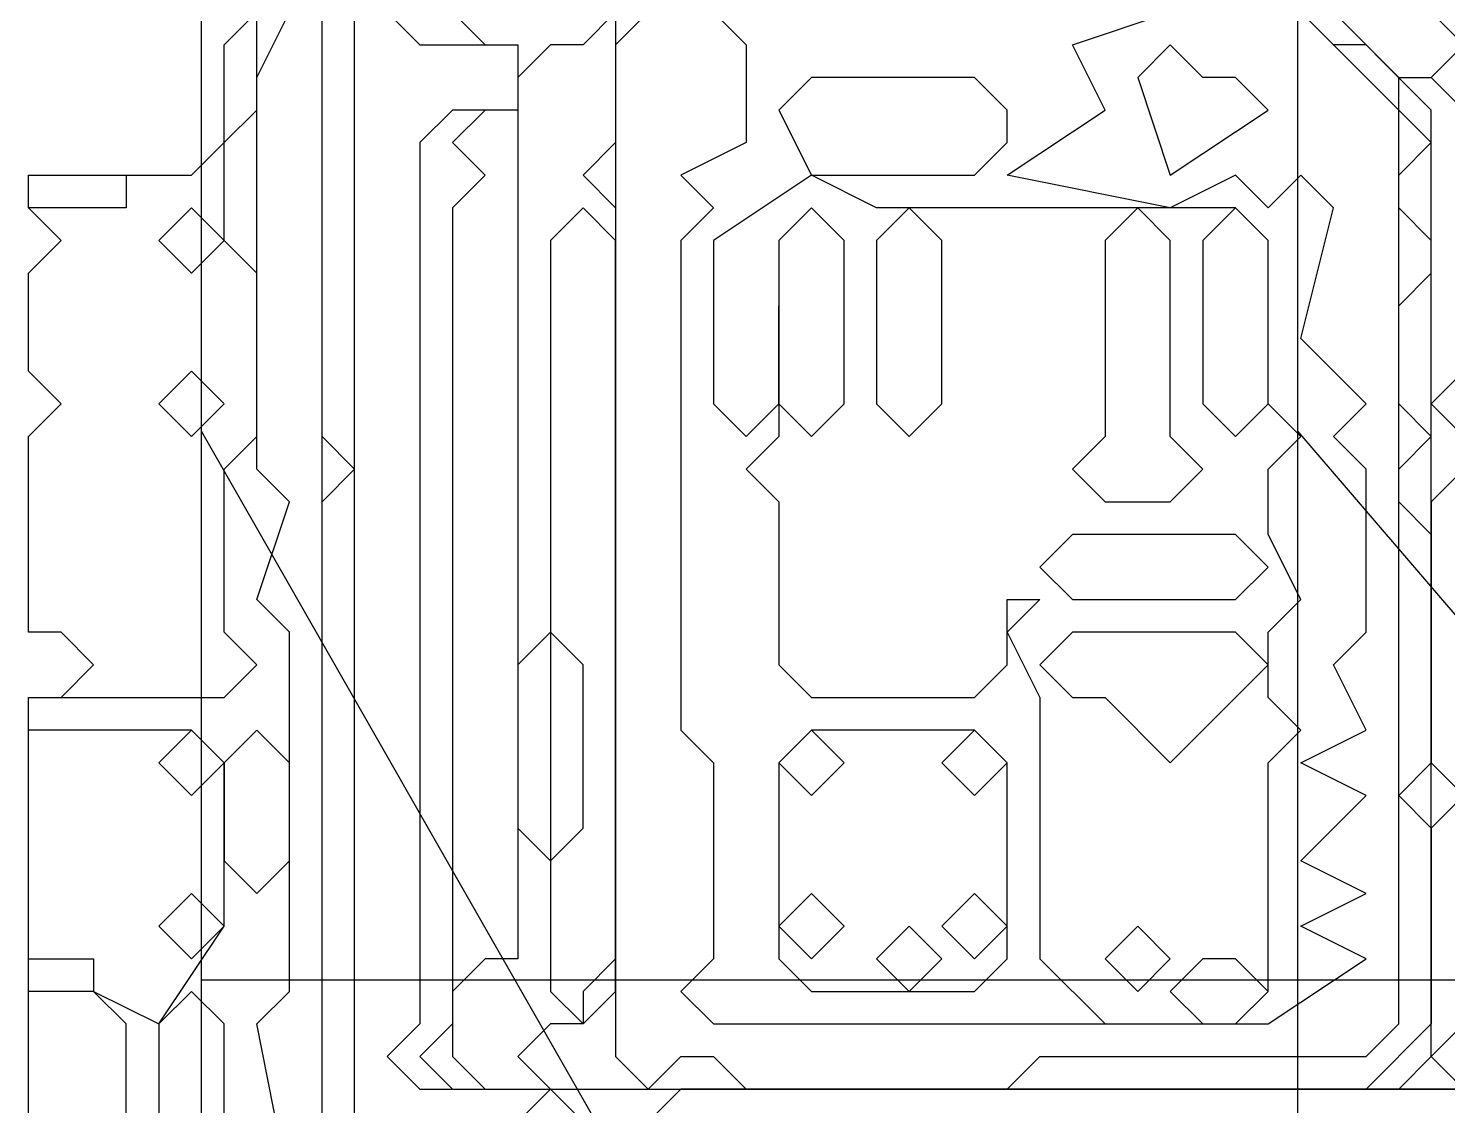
# Model space of a CAD drawing. Extents: x 46 to 224, y 52 to 151.
# Drawn here: x 46.84 to 72.73, y 77.71 to 97.35 of the extents above; entities that cross this region are included whole.
import ezdxf

# ---------------------------------------------------------------- set-up
doc = ezdxf.new("R2010")
doc.units = 0
doc.layers.add('OUTLINE', color=1, linetype='CONTINUOUS')

msp = doc.modelspace()

# ---------------------------------------------------------------- linework, layer by layer
for p, q in [((52.196, 56.5754), (52.196, 132.1707)), ((52.196, 66.0992), (52.196, 132.1707)), ((52.7913, 55.9802), (52.7913, 132.1707)), ((52.7913, 56.5754), (52.7913, 132.1707)), ((52.7913, 56.5754), (52.7913, 132.1707)), ((52.7913, 55.9802), (52.7913, 131.5754)), ((52.7913, 55.9802), (52.7913, 131.5754)), ((52.196, 66.0992), (52.196, 121.4564)), ((52.196, 89.9088), (52.196, 104.7897)), ((70.6484, 97.0516), (66.4818, 101.2183)), ((61.1246, 100.623), (57.5532, 97.0516)), ((70.6484, 97.0516), (67.077, 100.623)), ((72.4341, 95.2659), (67.6722, 100.0278)), ((72.4341, 95.8611), (68.8627, 99.4326)), ((72.4341, 95.8611), (69.4579, 98.8373)), ((71.8389, 95.8611), (69.4579, 98.2421)), ((50.4103, 97.0516), (51.0056, 97.6468)), ((51.0056, 96.4564), (51.6008, 97.6468)), ((51.0056, 96.4564), (51.6008, 97.6468)), ((51.0056, 95.8611), (51.0056, 97.6468)), ((53.3865, 97.6468), (53.9818, 97.0516)), ((53.3865, 97.6468), (53.9818, 97.0516)), ((54.577, 97.6468), (55.1722, 97.0516)), ((57.5532, 97.6468), (56.9579, 97.0516)), ((57.5532, 97.6468), (56.9579, 97.0516)), ((57.5532, 97.6468), (57.5532, 95.2659)), ((57.5532, 97.6468), (57.5532, 78.5992)), ((57.5532, 97.6468), (57.5532, 78.5992)), ((59.3389, 97.6468), (59.9341, 97.0516)), ((59.3389, 97.6468), (59.9341, 97.0516)), ((65.8865, 97.0516), (67.6722, 97.6468)), ((65.8865, 97.0516), (67.6722, 97.6468)), ((70.6484, 97.6468), (71.8389, 96.4564)), ((72.4341, 95.8611), (70.6484, 97.6468)), ((72.4341, 95.8611), (70.6484, 97.6468)), ((72.4341, 97.6468), (73.0294, 97.0516)), ((50.4103, 95.2659), (50.4103, 97.0516)), ((53.9818, 97.0516), (55.7675, 97.0516)), ((53.9818, 97.0516), (55.7675, 97.0516)), ((55.1722, 97.0516), (55.7675, 97.0516)), ((55.7675, 97.0516), (55.7675, 95.8611)), ((55.7675, 97.0516), (55.7675, 95.8611)), ((55.7675, 97.0516), (55.7675, 95.8611)), ((56.3627, 97.0516), (55.7675, 96.4564)), ((56.3627, 97.0516), (55.7675, 96.4564)), ((56.9579, 97.0516), (56.3627, 97.0516)), ((56.9579, 97.0516), (56.3627, 97.0516)), ((57.5532, 97.0516), (57.5532, 78.5992)), ((59.9341, 97.0516), (59.9341, 95.2659)), ((59.9341, 97.0516), (59.9341, 95.2659)), ((66.4818, 95.8611), (65.8865, 97.0516)), ((66.4818, 95.8611), (65.8865, 97.0516)), ((67.6722, 97.0516), (67.077, 96.4564)), ((67.6722, 97.0516), (67.077, 96.4564)), ((68.2675, 96.4564), (67.6722, 97.0516)), ((68.2675, 96.4564), (67.6722, 97.0516)), ((71.2437, 97.0516), (70.6484, 97.0516)), ((71.2437, 97.0516), (70.6484, 97.0516)), ((72.4341, 95.8611), (71.2437, 97.0516)), ((71.8389, 96.4564), (71.2437, 97.0516)), ((72.4341, 96.4564), (73.0294, 97.0516)), ((73.0294, 97.0516), (72.4341, 96.4564)), ((51.0056, 89.3135), (51.0056, 96.4564)), ((51.0056, 89.3135), (51.0056, 96.4564)), ((55.7675, 96.4564), (55.7675, 80.3849)), ((55.7675, 96.4564), (55.7675, 80.3849)), ((61.1246, 96.4564), (60.5294, 95.8611)), ((64.1008, 96.4564), (61.1246, 96.4564)), ((64.696, 95.8611), (64.1008, 96.4564)), ((67.077, 96.4564), (67.6722, 94.6707)), ((67.077, 96.4564), (67.6722, 94.6707)), ((68.8627, 96.4564), (68.2675, 96.4564)), ((68.8627, 96.4564), (68.2675, 96.4564)), ((69.4579, 95.8611), (68.8627, 96.4564)), ((69.4579, 95.8611), (68.8627, 96.4564)), ((71.8389, 96.4564), (72.4341, 96.4564)), ((71.8389, 95.8611), (71.8389, 96.4564)), ((72.4341, 96.4564), (73.0294, 95.8611)), ((50.4103, 95.2659), (51.0056, 95.8611)), ((54.577, 95.8611), (53.9818, 95.2659)), ((54.577, 95.8611), (53.9818, 95.2659)), ((55.7675, 95.8611), (54.577, 95.8611)), ((55.7675, 95.8611), (54.577, 95.8611)), ((55.1722, 95.8611), (54.577, 95.2659)), ((55.7675, 95.8611), (55.1722, 95.8611)), ((60.5294, 95.8611), (61.1246, 94.6707)), ((64.696, 94.6707), (66.4818, 95.8611)), ((64.696, 94.6707), (66.4818, 95.8611)), ((64.696, 95.2659), (64.696, 95.8611)), ((67.6722, 94.6707), (69.4579, 95.8611)), ((67.6722, 94.6707), (69.4579, 95.8611)), ((72.4341, 95.2659), (71.8389, 95.8611)), ((71.8389, 79.1945), (71.8389, 95.8611)), ((72.4341, 78.5992), (72.4341, 95.8611)), ((72.4341, 79.1945), (72.4341, 95.8611)), ((72.4341, 78.5992), (72.4341, 95.8611)), ((72.4341, 78.5992), (72.4341, 95.8611)), ((72.4341, 78.5992), (72.4341, 95.8611)), ((49.8151, 94.6707), (50.4103, 95.2659)), ((50.4103, 93.4802), (50.4103, 95.2659)), ((53.9818, 95.2659), (53.9818, 79.1945)), ((53.9818, 95.2659), (53.9818, 79.1945)), ((54.577, 95.2659), (55.1722, 94.6707)), ((57.5532, 95.2659), (56.9579, 94.6707)), ((59.9341, 95.2659), (58.7437, 94.6707)), ((59.9341, 95.2659), (58.7437, 94.6707)), ((64.1008, 94.6707), (64.696, 95.2659)), ((71.8389, 94.6707), (72.4341, 95.2659)), ((72.4341, 78.5992), (72.4341, 95.2659)), ((46.8389, 94.6707), (48.6246, 94.6707)), ((46.8389, 94.0754), (46.8389, 94.6707)), ((46.8389, 94.0754), (46.8389, 94.6707)), ((46.8389, 94.6707), (49.8151, 94.6707)), ((48.6246, 94.6707), (48.6246, 94.0754)), ((55.1722, 94.6707), (54.577, 94.0754)), ((56.9579, 94.6707), (57.5532, 94.0754)), ((58.7437, 94.6707), (59.3389, 94.0754)), ((58.7437, 94.6707), (59.3389, 94.0754)), ((61.1246, 94.6707), (59.3389, 93.4802)), ((61.1246, 94.6707), (64.1008, 94.6707)), ((62.3151, 94.0754), (61.1246, 94.6707)), ((67.6722, 94.0754), (64.696, 94.6707)), ((67.6722, 94.0754), (64.696, 94.6707)), ((68.8627, 94.6707), (67.6722, 94.0754)), ((68.8627, 94.6707), (67.6722, 94.0754)), ((69.4579, 94.0754), (68.8627, 94.6707)), ((69.4579, 94.0754), (68.8627, 94.6707)), ((70.0532, 94.6707), (69.4579, 94.0754)), ((70.0532, 94.6707), (69.4579, 94.0754)), ((70.6484, 94.0754), (70.0532, 94.6707)), ((70.6484, 94.0754), (70.0532, 94.6707)), ((71.8389, 94.0754), (71.8389, 94.6707)), ((48.6246, 94.0754), (46.8389, 94.0754)), ((47.4341, 93.4802), (46.8389, 94.0754)), ((49.8151, 94.0754), (49.2198, 93.4802)), ((50.4103, 93.4802), (49.8151, 94.0754)), ((54.577, 94.0754), (54.577, 79.1945)), ((56.9579, 94.0754), (56.3627, 93.4802)), ((56.9579, 94.0754), (56.3627, 93.4802)), ((57.5532, 93.4802), (56.9579, 94.0754)), ((57.5532, 93.4802), (56.9579, 94.0754)), ((57.5532, 94.0754), (57.5532, 80.3849)), ((59.3389, 94.0754), (58.7437, 93.4802)), ((59.3389, 94.0754), (58.7437, 93.4802)), ((61.1246, 94.0754), (60.5294, 93.4802)), ((61.7198, 93.4802), (61.1246, 94.0754)), ((62.9103, 94.0754), (62.3151, 94.0754)), ((62.9103, 94.0754), (62.3151, 93.4802)), ((68.8627, 94.0754), (62.9103, 94.0754)), ((63.5056, 93.4802), (62.9103, 94.0754)), ((67.077, 94.0754), (66.4818, 93.4802)), ((67.6722, 93.4802), (67.077, 94.0754)), ((68.8627, 94.0754), (68.2675, 93.4802)), ((69.4579, 93.4802), (68.8627, 94.0754)), ((69.4579, 93.4802), (68.8627, 94.0754)), ((70.0532, 91.6945), (70.6484, 94.0754)), ((70.0532, 91.6945), (70.6484, 94.0754)), ((72.4341, 93.4802), (71.8389, 94.0754)), ((46.8389, 92.8849), (47.4341, 93.4802)), ((49.2198, 93.4802), (49.8151, 92.8849)), ((49.8151, 92.8849), (50.4103, 93.4802)), ((51.0056, 92.8849), (50.4103, 93.4802)), ((56.3627, 93.4802), (56.3627, 79.7897)), ((56.3627, 93.4802), (56.3627, 79.7897)), ((57.5532, 92.8849), (57.5532, 93.4802)), ((57.5532, 92.8849), (57.5532, 93.4802)), ((58.7437, 93.4802), (58.7437, 84.5516)), ((58.7437, 93.4802), (58.7437, 84.5516)), ((59.3389, 93.4802), (59.3389, 90.504)), ((60.5294, 93.4802), (60.5294, 90.504)), ((61.7198, 92.8849), (61.7198, 93.4802)), ((62.3151, 93.4802), (62.3151, 90.504)), ((63.5056, 92.8849), (63.5056, 93.4802)), ((66.4818, 93.4802), (66.4818, 89.9088)), ((67.6722, 92.8849), (67.6722, 93.4802)), ((68.2675, 93.4802), (68.2675, 90.504)), ((69.4579, 90.504), (69.4579, 93.4802)), ((69.4579, 92.8849), (69.4579, 93.4802)), ((72.4341, 92.8849), (72.4341, 93.4802)), ((46.8389, 91.0992), (46.8389, 92.8849)), ((51.0056, 89.9088), (51.0056, 92.8849)), ((57.5532, 79.7897), (57.5532, 92.8849)), ((57.5532, 79.7897), (57.5532, 92.8849)), ((61.7198, 90.504), (61.7198, 92.8849)), ((63.5056, 90.504), (63.5056, 92.8849)), ((67.6722, 89.9088), (67.6722, 92.8849)), ((69.4579, 90.504), (69.4579, 92.8849)), ((71.8389, 92.2897), (72.4341, 92.8849)), ((60.5294, 90.504), (60.5294, 92.2897)), ((60.5294, 92.2897), (60.5294, 89.9088)), ((71.8389, 90.504), (71.8389, 92.2897)), ((71.2437, 90.504), (70.0532, 91.6945)), ((71.2437, 90.504), (70.0532, 91.6945)), ((47.4341, 90.504), (46.8389, 91.0992)), ((49.8151, 91.0992), (49.2198, 90.504)), ((50.4103, 90.504), (49.8151, 91.0992)), ((73.0294, 91.0992), (72.4341, 90.504)), ((46.8389, 89.9088), (47.4341, 90.504)), ((49.2198, 90.504), (49.8151, 89.9088)), ((49.8151, 89.9088), (50.4103, 90.504)), ((59.3389, 90.504), (59.9341, 89.9088)), ((59.9341, 89.9088), (60.5294, 90.504)), ((60.5294, 90.504), (61.1246, 89.9088)), ((61.1246, 89.9088), (61.7198, 90.504)), ((62.3151, 90.504), (62.9103, 89.9088)), ((62.9103, 89.9088), (63.5056, 90.504)), ((68.2675, 90.504), (68.8627, 89.9088)), ((68.8627, 89.9088), (69.4579, 90.504)), ((70.0532, 89.9088), (69.4579, 90.504)), ((70.6484, 89.9088), (71.2437, 90.504)), ((70.6484, 89.9088), (71.2437, 90.504)), ((72.4341, 89.9088), (71.8389, 90.504)), ((72.4341, 90.504), (73.0294, 89.9088)), ((46.8389, 86.3373), (46.8389, 89.9088)), ((50.4103, 89.3135), (51.0056, 89.9088)), ((52.7913, 89.3135), (52.196, 89.9088)), ((60.5294, 89.9088), (59.9341, 89.3135)), ((66.4818, 89.9088), (65.8865, 89.3135)), ((68.2675, 89.3135), (67.6722, 89.9088)), ((69.4579, 89.3135), (70.0532, 89.9088)), ((71.2437, 89.3135), (70.6484, 89.9088)), ((71.2437, 89.3135), (70.6484, 89.9088)), ((71.8389, 89.3135), (72.4341, 89.9088)), ((50.4103, 86.3373), (50.4103, 89.3135)), ((51.6008, 88.7183), (51.0056, 89.3135)), ((51.6008, 88.7183), (51.0056, 89.3135)), ((52.196, 88.7183), (52.7913, 89.3135)), ((59.9341, 89.3135), (60.5294, 88.7183)), ((65.8865, 89.3135), (66.4818, 88.7183)), ((67.6722, 88.7183), (68.2675, 89.3135)), ((69.4579, 88.123), (69.4579, 89.3135)), ((71.2437, 86.3373), (71.2437, 89.3135)), ((71.2437, 86.3373), (71.2437, 89.3135)), ((71.8389, 88.7183), (71.8389, 89.3135)), ((73.0294, 89.3135), (72.4341, 88.7183)), ((51.0056, 86.9326), (51.6008, 88.7183)), ((51.0056, 86.9326), (51.6008, 88.7183)), ((52.196, 56.5754), (52.196, 88.7183)), ((60.5294, 88.7183), (60.5294, 85.7421)), ((66.4818, 88.7183), (67.6722, 88.7183)), ((72.4341, 88.123), (71.8389, 88.7183)), ((72.4341, 88.7183), (72.4341, 83.9564)), ((65.8865, 88.123), (65.2913, 87.5278)), ((68.8627, 88.123), (65.8865, 88.123)), ((69.4579, 87.5278), (68.8627, 88.123)), ((70.0532, 86.9326), (69.4579, 88.123)), ((72.4341, 83.9564), (72.4341, 88.123)), ((65.2913, 87.5278), (65.8865, 86.9326)), ((68.8627, 86.9326), (69.4579, 87.5278)), ((51.6008, 86.3373), (51.0056, 86.9326)), ((51.6008, 86.3373), (51.0056, 86.9326)), ((64.696, 85.7421), (64.696, 86.9326)), ((64.696, 86.9326), (65.2913, 86.9326)), ((65.2913, 86.9326), (64.696, 86.3373)), ((65.8865, 86.9326), (68.8627, 86.9326)), ((69.4579, 86.3373), (70.0532, 86.9326)), ((47.4341, 86.3373), (46.8389, 86.3373)), ((48.0294, 85.7421), (47.4341, 86.3373)), ((51.0056, 85.7421), (50.4103, 86.3373)), ((51.6008, 79.7897), (51.6008, 86.3373)), ((51.6008, 79.7897), (51.6008, 86.3373)), ((56.3627, 86.3373), (55.7675, 85.7421)), ((56.9579, 85.7421), (56.3627, 86.3373)), ((64.696, 86.3373), (65.2913, 85.1468)), ((65.8865, 86.3373), (65.2913, 85.7421)), ((68.8627, 86.3373), (65.8865, 86.3373)), ((69.4579, 85.7421), (68.8627, 86.3373)), ((69.4579, 85.1468), (69.4579, 86.3373)), ((70.6484, 85.7421), (71.2437, 86.3373)), ((70.6484, 85.7421), (71.2437, 86.3373)), ((47.4341, 85.1468), (48.0294, 85.7421)), ((50.4103, 85.1468), (51.0056, 85.7421)), ((55.7675, 85.7421), (55.7675, 82.7659)), ((56.9579, 85.1468), (56.9579, 85.7421)), ((60.5294, 85.7421), (61.1246, 85.1468)), ((64.1008, 85.1468), (64.696, 85.7421)), ((65.2913, 85.7421), (65.8865, 85.1468)), ((68.8627, 85.1468), (69.4579, 85.7421)), ((71.2437, 84.5516), (70.6484, 85.7421)), ((71.2437, 84.5516), (70.6484, 85.7421)), ((46.8389, 84.5516), (46.8389, 85.1468)), ((46.8389, 85.1468), (50.4103, 85.1468)), ((46.8389, 52.4088), (46.8389, 85.1468)), ((46.8389, 85.1468), (47.4341, 85.1468)), ((56.9579, 82.7659), (56.9579, 85.1468)), ((61.1246, 85.1468), (64.1008, 85.1468)), ((65.2913, 85.1468), (65.2913, 80.3849)), ((65.8865, 85.1468), (66.4818, 85.1468)), ((66.4818, 85.1468), (67.6722, 83.9564)), ((67.6722, 83.9564), (68.8627, 85.1468)), ((70.0532, 84.5516), (69.4579, 85.1468)), ((49.8151, 84.5516), (46.8389, 84.5516)), ((49.8151, 84.5516), (49.2198, 83.9564)), ((50.4103, 83.9564), (49.8151, 84.5516)), ((50.4103, 83.9564), (49.8151, 84.5516)), ((51.0056, 84.5516), (50.4103, 83.9564)), ((51.6008, 83.9564), (51.0056, 84.5516)), ((58.7437, 84.5516), (59.3389, 83.9564)), ((58.7437, 84.5516), (59.3389, 83.9564)), ((61.1246, 84.5516), (60.5294, 83.9564)), ((61.1246, 84.5516), (60.5294, 83.9564)), ((64.1008, 84.5516), (61.1246, 84.5516)), ((61.7198, 83.9564), (61.1246, 84.5516)), ((64.1008, 84.5516), (63.5056, 83.9564)), ((64.696, 83.9564), (64.1008, 84.5516)), ((64.696, 83.9564), (64.1008, 84.5516)), ((69.4579, 83.9564), (70.0532, 84.5516)), ((70.0532, 83.9564), (71.2437, 84.5516)), ((70.0532, 83.9564), (71.2437, 84.5516)), ((49.2198, 83.9564), (49.8151, 83.3611)), ((49.8151, 83.3611), (50.4103, 83.9564)), ((50.4103, 80.9802), (50.4103, 83.9564)), ((50.4103, 83.9564), (50.4103, 82.1707)), ((51.6008, 83.3611), (51.6008, 83.9564)), ((59.3389, 83.9564), (59.3389, 80.3849)), ((59.3389, 83.9564), (59.3389, 80.3849)), ((60.5294, 83.9564), (60.5294, 80.3849)), ((60.5294, 83.9564), (61.1246, 83.3611)), ((61.1246, 83.3611), (61.7198, 83.9564)), ((63.5056, 83.9564), (64.1008, 83.3611)), ((64.1008, 83.3611), (64.696, 83.9564)), ((64.696, 83.3611), (64.696, 83.9564)), ((69.4579, 79.7897), (69.4579, 83.9564)), ((71.2437, 83.3611), (70.0532, 83.9564)), ((71.2437, 83.3611), (70.0532, 83.9564)), ((71.8389, 83.3611), (72.4341, 83.9564)), ((72.4341, 83.9564), (73.0294, 83.3611)), ((51.6008, 82.1707), (51.6008, 83.3611)), ((64.696, 80.3849), (64.696, 83.3611)), ((70.0532, 82.1707), (71.2437, 83.3611)), ((70.0532, 82.1707), (71.2437, 83.3611)), ((72.4341, 82.7659), (71.8389, 83.3611)), ((73.0294, 83.3611), (72.4341, 82.7659)), ((55.7675, 82.7659), (56.3627, 82.1707)), ((56.3627, 82.1707), (56.9579, 82.7659)), ((72.4341, 82.7659), (72.4341, 79.1945)), ((72.4341, 79.1945), (72.4341, 82.7659)), ((50.4103, 82.1707), (51.0056, 81.5754)), ((51.0056, 81.5754), (51.6008, 82.1707)), ((71.2437, 81.5754), (70.0532, 82.1707)), ((71.2437, 81.5754), (70.0532, 82.1707)), ((49.8151, 81.5754), (49.2198, 80.9802)), ((50.4103, 80.9802), (49.8151, 81.5754)), ((61.1246, 81.5754), (60.5294, 80.9802)), ((61.7198, 80.9802), (61.1246, 81.5754)), ((64.1008, 81.5754), (63.5056, 80.9802)), ((64.696, 80.9802), (64.1008, 81.5754)), ((70.0532, 80.9802), (71.2437, 81.5754)), ((70.0532, 80.9802), (71.2437, 81.5754)), ((49.2198, 79.1945), (50.4103, 80.9802)), ((49.2198, 80.9802), (49.8151, 80.3849)), ((49.8151, 80.3849), (50.4103, 80.9802)), ((60.5294, 80.9802), (61.1246, 80.3849)), ((61.1246, 80.3849), (61.7198, 80.9802)), ((62.9103, 80.9802), (62.3151, 80.3849)), ((63.5056, 80.3849), (62.9103, 80.9802)), ((63.5056, 80.9802), (64.1008, 80.3849)), ((64.1008, 80.3849), (64.696, 80.9802)), ((67.077, 80.9802), (66.4818, 80.3849)), ((67.6722, 80.3849), (67.077, 80.9802)), ((71.2437, 80.3849), (70.0532, 80.9802)), ((71.2437, 80.3849), (70.0532, 80.9802)), ((46.8389, 79.7897), (46.8389, 80.3849)), ((46.8389, 80.3849), (48.0294, 80.3849)), ((48.0294, 80.3849), (48.0294, 79.7897)), ((55.1722, 80.3849), (54.577, 79.7897)), ((55.1722, 80.3849), (54.577, 79.7897)), ((55.7675, 80.3849), (55.1722, 80.3849)), ((55.7675, 80.3849), (55.1722, 80.3849)), ((57.5532, 80.3849), (56.9579, 79.7897)), ((59.3389, 80.3849), (58.7437, 79.7897)), ((59.3389, 80.3849), (58.7437, 79.7897)), ((60.5294, 80.3849), (61.1246, 79.7897)), ((62.3151, 80.3849), (62.9103, 79.7897)), ((62.9103, 79.7897), (63.5056, 80.3849)), ((64.1008, 79.7897), (64.696, 80.3849)), ((65.2913, 80.3849), (66.4818, 79.1945)), ((66.4818, 80.3849), (67.077, 79.7897)), ((67.077, 79.7897), (67.6722, 80.3849)), ((68.2675, 80.3849), (67.6722, 79.7897)), ((68.8627, 80.3849), (68.2675, 80.3849)), ((69.4579, 79.7897), (68.8627, 80.3849)), ((69.4579, 79.1945), (71.2437, 80.3849)), ((69.4579, 79.1945), (71.2437, 80.3849)), ((48.0294, 79.7897), (46.8389, 79.7897)), ((48.6246, 79.1945), (48.0294, 79.7897)), ((48.0294, 79.7897), (49.2198, 79.1945)), ((49.8151, 79.7897), (49.2198, 79.1945)), ((50.4103, 79.1945), (49.8151, 79.7897)), ((51.0056, 79.1945), (51.6008, 79.7897)), ((51.0056, 79.1945), (51.6008, 79.7897)), ((54.577, 79.7897), (54.577, 78.5992)), ((54.577, 79.7897), (54.577, 78.5992)), ((56.3627, 79.7897), (56.9579, 79.1945)), ((56.3627, 79.7897), (56.9579, 79.1945)), ((56.9579, 79.1945), (57.5532, 79.7897)), ((56.9579, 79.1945), (57.5532, 79.7897)), ((56.9579, 79.7897), (56.9579, 79.1945)), ((58.7437, 79.7897), (59.3389, 79.1945)), ((58.7437, 79.7897), (59.3389, 79.1945)), ((61.1246, 79.7897), (64.1008, 79.7897)), ((67.6722, 79.7897), (68.2675, 79.1945)), ((68.8627, 79.1945), (69.4579, 79.7897)), ((68.8627, 79.1945), (69.4579, 79.7897)), ((48.6246, 76.2183), (48.6246, 79.1945)), ((49.2198, 79.1945), (49.2198, 76.2183)), ((50.4103, 78.5992), (50.4103, 79.1945)), ((51.6008, 76.2183), (51.0056, 79.1945)), ((51.6008, 76.2183), (51.0056, 79.1945)), ((53.9818, 79.1945), (53.3865, 78.5992)), ((53.9818, 79.1945), (53.3865, 78.5992)), ((54.577, 79.1945), (53.9818, 78.5992)), ((56.3627, 79.1945), (55.7675, 78.5992)), ((56.9579, 79.1945), (56.3627, 79.1945)), ((59.3389, 79.1945), (69.4579, 79.1945)), ((59.3389, 79.1945), (69.4579, 79.1945)), ((66.4818, 79.1945), (68.8627, 79.1945)), ((68.2675, 79.1945), (68.8627, 79.1945)), ((71.2437, 78.004), (72.4341, 79.1945)), ((71.2437, 78.5992), (71.8389, 79.1945)), ((73.0294, 79.1945), (72.4341, 78.5992)), ((50.4103, 76.2183), (50.4103, 78.5992)), ((53.3865, 78.5992), (53.9818, 78.004)), ((53.3865, 78.5992), (53.9818, 78.004)), ((53.9818, 78.5992), (54.577, 78.004)), ((54.577, 78.5992), (55.1722, 78.004)), ((54.577, 78.5992), (55.1722, 78.004)), ((55.7675, 78.5992), (56.3627, 78.004)), ((57.5532, 78.5992), (58.1484, 78.004)), ((57.5532, 78.5992), (58.1484, 78.004)), ((57.5532, 78.5992), (58.1484, 78.004)), ((58.1484, 78.004), (58.7437, 78.5992)), ((58.7437, 78.5992), (59.3389, 78.5992)), ((59.3389, 78.5992), (59.9341, 78.004)), ((64.696, 78.004), (65.2913, 78.5992)), ((65.2913, 78.5992), (71.2437, 78.5992)), ((71.8389, 78.004), (72.4341, 78.5992)), ((71.8389, 78.004), (72.4341, 78.5992)), ((71.8389, 78.004), (72.4341, 78.5992)), ((71.8389, 78.004), (72.4341, 78.5992)), ((71.8389, 78.004), (72.4341, 78.5992)), ((72.4341, 78.5992), (73.0294, 78.004)), ((53.9818, 78.004), (86.7198, 78.004)), ((53.9818, 78.004), (86.7198, 78.004)), ((54.577, 78.004), (71.8389, 78.004)), ((55.1722, 78.004), (71.8389, 78.004)), ((55.1722, 78.004), (71.8389, 78.004)), ((56.3627, 78.004), (55.7675, 77.4088)), ((56.3627, 78.004), (55.7675, 77.4088)), ((56.3627, 78.004), (71.8389, 78.004)), ((56.9579, 77.4088), (56.3627, 78.004)), ((56.9579, 77.4088), (56.3627, 78.004)), ((58.7437, 78.004), (57.5532, 76.8135)), ((58.7437, 78.004), (57.5532, 76.8135)), ((58.7437, 78.004), (58.1484, 77.4088)), ((58.1484, 78.004), (71.8389, 78.004)), ((58.1484, 78.004), (71.2437, 78.004)), ((88.5056, 78.004), (58.7437, 78.004)), ((88.5056, 78.004), (58.7437, 78.004)), ((74.8151, 78.004), (58.7437, 78.004)), ((59.9341, 78.004), (64.696, 78.004))]:
    msp.add_line(p, q)
at = {"layer": 'OUTLINE', "color": 1}
for p, q in [((50, 55), (50, 130)), ((70, 55), (70, 125)), ((50, 90), (70, 55)), ((70, 90), (100, 55)), ((50, 80), (220, 80))]:
    msp.add_line(p, q, dxfattribs=at)

doc.saveas('drawing.dxf')
